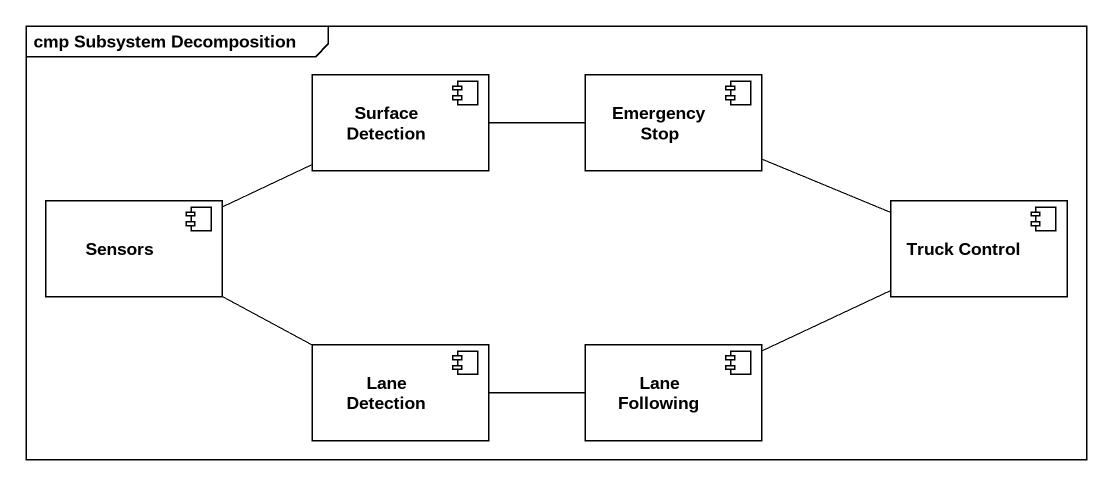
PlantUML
@startuml
mainframe cmp Subsystem Decomposition
component "Surface Detection" as Surface_Detection
component "Emergency Stop" as Emergency_Stop
component Sensors
component "Truck Control" as Truck_Control
component "Lane Detection" as Lane_Detection
component "Lane Following" as Lane_Following
Surface_Detection -right- Emergency_Stop
Emergency_Stop -right- Truck_Control
Sensors -right- Surface_Detection
Sensors -right- Lane_Detection
Lane_Detection -right- Lane_Following
Lane_Following -right- Truck_Control
@enduml
